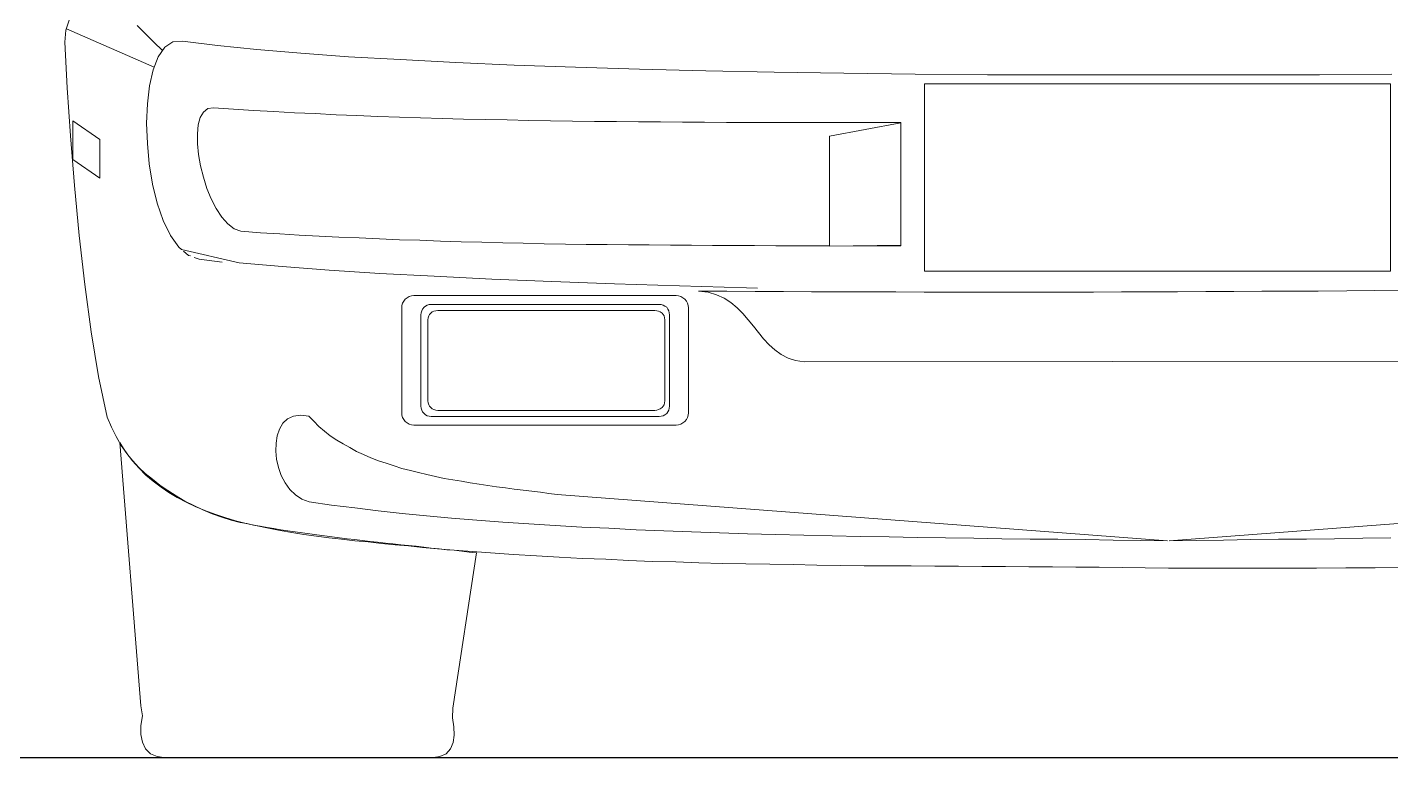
# Model space of a CAD drawing. Header units: millimetres. Extents: x 587797 to 2274247, y 1711 to 439204.
# Drawn here: x 1008812 to 1010694, y 283670 to 284678 of the extents above; entities that cross this region are included whole.
import ezdxf

# ---------------------------------------------------------------- set-up
doc = ezdxf.new("R2010")
doc.units = ezdxf.units.MM
doc.layers.add('finiture', color=7, linetype='Continuous', lineweight=20)

msp = doc.modelspace()

# ---------------------------------------------------------------- linework, layer by layer
msp.add_line((1042868.164, 283669.666, 442.155), (971709.651, 283669.666, 442.155))
at = {"layer": 'finiture'}
for p, q in [((1008870.411, 284689.376, 442.155), (1008865.62, 284674.56, 442.155)), ((1008865.62, 284674.56, 442.155), (1008864.012, 284657.742, 442.155)), ((1008866.408, 284676.168, 442.155), (1008987.362, 284623.303, 442.155)), ((1008964.129, 284680.565, 442.155), (1008974.942, 284669.753, 442.155)), ((1008974.942, 284669.753, 442.155), (1008986.558, 284658.136, 442.155)), ((1008864.012, 284657.742, 442.155), (1008867.622, 284594.87, 442.155)), ((1008986.558, 284658.136, 442.155), (1008999.388, 284645.732, 442.155)), ((1008992.973, 284637.315, 442.155), (1009002.177, 284650.933, 442.155)), ((1009002.177, 284650.933, 442.155), (1009013.4, 284658.136, 442.155)), ((1009013.4, 284658.136, 442.155), (1009026.608, 284659.35, 442.155)), ((1009026.608, 284659.35, 442.155), (1009074.68, 284653.329, 442.155)), ((1009074.68, 284653.329, 442.155), (1009129.136, 284647.734, 442.155)), ((1009129.136, 284647.734, 442.155), (1009189.613, 284642.517, 442.155)), ((1008986.164, 284619.694, 442.155), (1008992.973, 284637.315, 442.155)), ((1009189.613, 284642.517, 442.155), (1009255.701, 284637.709, 442.155)), ((1009255.701, 284637.709, 442.155), (1009326.991, 284633.706, 442.155)), ((1009326.991, 284633.706, 442.155), (1009403.481, 284629.703, 442.155)), ((1009403.481, 284629.703, 442.155), (1009483.991, 284626.109, 442.155)), ((1009483.991, 284626.109, 442.155), (1009568.898, 284623.303, 442.155)), ((1008980.962, 284597.659, 442.155), (1008986.164, 284619.694, 442.155)), ((1009568.898, 284623.303, 442.155), (1009657.005, 284620.498, 442.155)), ((1009657.005, 284620.498, 442.155), (1009748.721, 284618.086, 442.155)), ((1009748.721, 284618.086, 442.155), (1009842.833, 284616.494, 442.155)), ((1009842.833, 284616.494, 442.155), (1009938.947, 284614.887, 442.155)), ((1009938.947, 284614.887, 442.155), (1010037.472, 284613.689, 442.155)), ((1010037.472, 284613.689, 442.155), (1010137.195, 284612.885, 442.155)), ((1010137.195, 284612.885, 442.155), (1010238.132, 284612.491, 442.155)), ((1010238.132, 284612.491, 442.155), (1010339.447, 284612.885, 442.155)), ((1010339.447, 284612.885, 442.155), (1010366.281, 284612.885, 442.155)), ((1010393.115, 284612.885, 442.155), (1010366.281, 284612.885, 442.155)), ((1010494.43, 284612.491, 442.155), (1010393.115, 284612.885, 442.155)), ((1010595.366, 284612.885, 442.155), (1010494.43, 284612.491, 442.155)), ((1010695.089, 284613.689, 442.155), (1010595.366, 284612.885, 442.155)), ((1008867.622, 284594.87, 442.155), (1008872.019, 284528.388, 442.155)), ((1008978.157, 284572.835, 442.155), (1008980.962, 284597.659, 442.155)), ((1010050.286, 284600.229, 442.155), (1010693.482, 284600.229, 442.155)), ((1010050.286, 284341.535, 442.155), (1010050.286, 284600.229, 442.155)), ((1010693.482, 284600.229, 442.155), (1010693.482, 284341.535, 442.155)), ((1008976.959, 284546.009, 442.155), (1008978.157, 284572.835, 442.155)), ((1009048.248, 284543.598, 442.155), (1009051.038, 284553.606, 442.155)), ((1009051.038, 284553.606, 442.155), (1009055.451, 284561.219, 442.155)), ((1009055.451, 284561.219, 442.155), (1009061.457, 284566.026, 442.155)), ((1009061.457, 284566.026, 442.155), (1009069.463, 284567.224, 442.155)), ((1009069.463, 284567.224, 442.155), (1009097.109, 284565.222, 442.155)), ((1009097.109, 284565.222, 442.155), (1009124.739, 284563.63, 442.155)), ((1009124.739, 284563.63, 442.155), (1009152.779, 284562.023, 442.155)), ((1009152.779, 284562.023, 442.155), (1009181.212, 284560.415, 442.155)), ((1009181.212, 284560.415, 442.155), (1009209.646, 284559.217, 442.155)), ((1009209.646, 284559.217, 442.155), (1009238.474, 284557.61, 442.155)), ((1009238.474, 284557.61, 442.155), (1009267.318, 284556.412, 442.155)), ((1009267.318, 284556.412, 442.155), (1009296.145, 284555.214, 442.155)), ((1009296.145, 284555.214, 442.155), (1009325.793, 284554.41, 442.155)), ((1009325.793, 284554.41, 442.155), (1009355.03, 284553.212, 442.155)), ((1009355.03, 284553.212, 442.155), (1009384.662, 284552.408, 442.155)), ((1009384.662, 284552.408, 442.155), (1009414.294, 284551.604, 442.155)), ((1009414.294, 284551.604, 442.155), (1009444.335, 284550.816, 442.155)), ((1009444.335, 284550.816, 442.155), (1009474.376, 284550.406, 442.155)), ((1009474.376, 284550.406, 442.155), (1009504.418, 284549.603, 442.155)), ((1008875.219, 284549.209, 442.155), (1008912.479, 284523.58, 442.155)), ((1008875.219, 284495.556, 442.155), (1008875.219, 284549.209, 442.155)), ((1008978.157, 284517.969, 442.155), (1008976.959, 284546.009, 442.155)), ((1009047.035, 284531.177, 442.155), (1009048.248, 284543.598, 442.155)), ((1009047.035, 284517.56, 442.155), (1009047.035, 284531.177, 442.155)), ((1009504.418, 284549.603, 442.155), (1009534.444, 284549.209, 442.155)), ((1009534.444, 284549.209, 442.155), (1009564.879, 284548.799, 442.155)), ((1009564.879, 284548.799, 442.155), (1009594.92, 284548.405, 442.155)), ((1009594.92, 284548.405, 442.155), (1009625.356, 284548.011, 442.155)), ((1009625.356, 284548.011, 442.155), (1009655.791, 284547.601, 442.155)), ((1009655.791, 284547.601, 442.155), (1009686.243, 284547.601, 442.155)), ((1009686.243, 284547.601, 442.155), (1009716.678, 284547.207, 442.155)), ((1009716.678, 284547.207, 442.155), (1009746.72, 284547.207, 442.155)), ((1009746.72, 284547.207, 442.155), (1009777.155, 284546.797, 442.155)), ((1009777.155, 284546.797, 442.155), (1009807.59, 284546.797, 442.155)), ((1009807.59, 284546.797, 442.155), (1009838.026, 284546.797, 442.155)), ((1009838.026, 284546.797, 442.155), (1009868.067, 284546.797, 442.155)), ((1009868.067, 284546.797, 442.155), (1009898.109, 284546.797, 442.155)), ((1009898.109, 284546.797, 442.155), (1009928.134, 284546.797, 442.155)), ((1010017.849, 284546.403, 442.155), (1009919.324, 284527.978, 442.155)), ((1009928.134, 284546.797, 442.155), (1009958.176, 284546.797, 442.155)), ((1009958.176, 284546.797, 442.155), (1009988.217, 284546.797, 442.155)), ((1009988.217, 284546.797, 442.155), (1010017.849, 284546.797, 442.155)), ((1010017.849, 284546.797, 442.155), (1010017.849, 284376.604, 442.155)), ((1010017.849, 284377.408, 442.155), (1010017.849, 284546.403, 442.155)), ((1008872.019, 284528.388, 442.155), (1008877.63, 284459.904, 442.155)), ((1008912.479, 284523.58, 442.155), (1008912.479, 284469.928, 442.155)), ((1008980.553, 284489.551, 442.155), (1008978.157, 284517.969, 442.155)), ((1009048.642, 284502.759, 442.155), (1009047.035, 284517.56, 442.155)), ((1009919.324, 284527.978, 442.155), (1009919.324, 284376.21, 442.155)), ((1008912.479, 284469.928, 442.155), (1008875.219, 284495.556, 442.155)), ((1009051.448, 284487.14, 442.155), (1009048.642, 284502.759, 442.155)), ((1008985.36, 284461.512, 442.155), (1008980.553, 284489.551, 442.155)), ((1009055.451, 284471.52, 442.155), (1009051.448, 284487.14, 442.155)), ((1008877.63, 284459.904, 442.155), (1008884.029, 284391.026, 442.155)), ((1008991.775, 284435.474, 442.155), (1008985.36, 284461.512, 442.155)), ((1009060.259, 284455.901, 442.155), (1009055.451, 284471.52, 442.155)), ((1009066.264, 284441.494, 442.155), (1009060.259, 284455.901, 442.155)), ((1009073.073, 284427.877, 442.155), (1009066.264, 284441.494, 442.155)), ((1008999.782, 284411.453, 442.155), (1008991.775, 284435.474, 442.155)), ((1009080.686, 284416.26, 442.155), (1009073.073, 284427.877, 442.155)), ((1009009.79, 284391.026, 442.155), (1008999.782, 284411.453, 442.155)), ((1009089.086, 284407.04, 442.155), (1009080.686, 284416.26, 442.155)), ((1009097.897, 284400.231, 442.155), (1009089.086, 284407.04, 442.155)), ((1009107.118, 284396.637, 442.155), (1009097.897, 284400.231, 442.155)), ((1008884.029, 284391.026, 442.155), (1008891.642, 284322.936, 442.155)), ((1009021.407, 284374.603, 442.155), (1009009.79, 284391.026, 442.155)), ((1009133.944, 284394.636, 442.155), (1009107.118, 284396.637, 442.155)), ((1009160.786, 284393.028, 442.155), (1009133.944, 284394.636, 442.155)), ((1009187.612, 284391.42, 442.155), (1009160.786, 284393.028, 442.155)), ((1009215.242, 284389.828, 442.155), (1009187.612, 284391.42, 442.155)), ((1009242.477, 284388.615, 442.155), (1009215.242, 284389.828, 442.155)), ((1009270.123, 284387.417, 442.155), (1009242.477, 284388.615, 442.155)), ((1009298.147, 284386.219, 442.155), (1009270.123, 284387.417, 442.155)), ((1009326.187, 284385.021, 442.155), (1009298.147, 284386.219, 442.155)), ((1009354.226, 284384.217, 442.155), (1009326.187, 284385.021, 442.155)), ((1009382.66, 284383.019, 442.155), (1009354.226, 284384.217, 442.155)), ((1009411.094, 284382.215, 442.155), (1009382.66, 284383.019, 442.155)), ((1009439.528, 284381.412, 442.155), (1009411.094, 284382.215, 442.155)), ((1009468.371, 284380.608, 442.155), (1009439.528, 284381.412, 442.155)), ((1009496.805, 284380.214, 442.155), (1009468.371, 284380.608, 442.155)), ((1009025.016, 284371.403, 442.155), (1009021.407, 284374.603, 442.155)), ((1009104.722, 284352.978, 442.155), (1009025.016, 284371.403, 442.155)), ((1009025.016, 284371.403, 442.155), (1009025.016, 284371.403, 442.155)), ((1009027.821, 284368.992, 442.155), (1009027.821, 284368.992, 442.155)), ((1009034.63, 284363.396, 442.155), (1009027.821, 284368.992, 442.155)), ((1009037.42, 284362.592, 442.155), (1009034.63, 284363.396, 442.155)), ((1009525.633, 284379.41, 442.155), (1009496.805, 284380.214, 442.155)), ((1009554.87, 284379.016, 442.155), (1009525.633, 284379.41, 442.155)), ((1009583.714, 284378.606, 442.155), (1009554.87, 284379.016, 442.155)), ((1009612.542, 284378.212, 442.155), (1009583.714, 284378.606, 442.155)), ((1009641.779, 284377.802, 442.155), (1009612.542, 284378.212, 442.155)), ((1009670.623, 284377.802, 442.155), (1009641.779, 284377.802, 442.155)), ((1009699.861, 284377.408, 442.155), (1009670.623, 284377.802, 442.155)), ((1009729.098, 284377.408, 442.155), (1009699.861, 284377.408, 442.155)), ((1009757.926, 284377.014, 442.155), (1009729.098, 284377.408, 442.155)), ((1009787.164, 284377.014, 442.155), (1009757.926, 284377.014, 442.155)), ((1009815.991, 284377.014, 442.155), (1009787.164, 284377.014, 442.155)), ((1009845.229, 284376.604, 442.155), (1009815.991, 284377.014, 442.155)), ((1009874.072, 284376.604, 442.155), (1009845.229, 284376.604, 442.155)), ((1009902.9, 284376.604, 442.155), (1009874.072, 284376.604, 442.155)), ((1009919.324, 284376.604, 442.155), (1009902.9, 284376.604, 442.155)), ((1009919.324, 284376.21, 442.155), (1010017.849, 284377.408, 442.155)), ((1009952.171, 284376.604, 442.155), (1009952.171, 284376.604, 442.155)), ((1009960.587, 284376.604, 442.155), (1009952.171, 284376.604, 442.155)), ((1009989.415, 284376.604, 442.155), (1009960.587, 284376.604, 442.155)), ((1010017.849, 284376.604, 442.155), (1009989.415, 284376.604, 442.155)), ((1009042.637, 284360.591, 442.155), (1009042.637, 284360.591, 442.155)), ((1009049.446, 284358.179, 442.155), (1009042.637, 284360.591, 442.155)), ((1009081.489, 284354.176, 442.155), (1009049.446, 284358.179, 442.155)), ((1009163.985, 284347.777, 442.155), (1009104.722, 284352.978, 442.155)), ((1009228.875, 284342.969, 442.155), (1009163.985, 284347.777, 442.155)), ((1009298.967, 284338.556, 442.155), (1009228.875, 284342.969, 442.155)), ((1009373.85, 284334.553, 442.155), (1009298.967, 284338.556, 442.155)), ((1009453.146, 284330.549, 442.155), (1009373.85, 284334.553, 442.155)), ((1009536.051, 284327.35, 442.155), (1009453.146, 284330.549, 442.155)), ((1009622.566, 284324.134, 442.155), (1009536.051, 284327.35, 442.155)), ((1009712.281, 284321.345, 442.155), (1009622.566, 284324.134, 442.155)), ((1010693.482, 284341.535, 442.155), (1010050.286, 284341.535, 442.155)), ((1008891.642, 284322.936, 442.155), (1008900.453, 284257.652, 442.155)), ((1009336.605, 284304.921, 442.155), (1009339.411, 284306.513, 442.155)), ((1009339.411, 284306.513, 442.155), (1009342.61, 284307.317, 442.155)), ((1009342.61, 284307.317, 442.155), (1009345.81, 284307.727, 442.155)), ((1009345.81, 284307.727, 442.155), (1009707.867, 284307.727, 442.155)), ((1009707.867, 284307.727, 442.155), (1009711.067, 284307.317, 442.155)), ((1009711.067, 284307.317, 442.155), (1009714.267, 284306.513, 442.155)), ((1009804.785, 284318.539, 442.155), (1009712.281, 284321.345, 442.155)), ((1009714.267, 284306.513, 442.155), (1009717.072, 284304.921, 442.155)), ((1009751.921, 284312.534, 442.155), (1009738.697, 284313.732, 442.155)), ((1009738.697, 284313.732, 442.155), (1009777.549, 284313.732, 442.155)), ((1009763.537, 284308.924, 442.155), (1009751.921, 284312.534, 442.155)), ((1009773.94, 284304.117, 442.155), (1009763.537, 284308.924, 442.155)), ((1009777.549, 284313.732, 442.155), (1009816.795, 284313.322, 442.155)), ((1009820.011, 284318.129, 442.155), (1009804.785, 284318.539, 442.155)), ((1009816.795, 284313.322, 442.155), (1009855.647, 284313.322, 442.155)), ((1009855.647, 284313.322, 442.155), (1009894.499, 284312.928, 442.155)), ((1009894.499, 284312.928, 442.155), (1009933.352, 284312.928, 442.155)), ((1009933.352, 284312.928, 442.155), (1009972.188, 284312.928, 442.155)), ((1009972.188, 284312.928, 442.155), (1010011.04, 284312.928, 442.155)), ((1010011.04, 284312.928, 442.155), (1010049.892, 284312.534, 442.155)), ((1010049.892, 284312.534, 442.155), (1010088.744, 284312.534, 442.155)), ((1010088.744, 284312.534, 442.155), (1010127.99, 284312.534, 442.155)), ((1010127.99, 284312.534, 442.155), (1010166.842, 284312.534, 442.155)), ((1010166.842, 284312.534, 442.155), (1010205.679, 284312.534, 442.155)), ((1010205.679, 284312.534, 442.155), (1010244.531, 284312.534, 442.155)), ((1010244.531, 284312.534, 442.155), (1010283.383, 284312.534, 442.155)), ((1010283.383, 284312.534, 442.155), (1010322.235, 284312.928, 442.155)), ((1010322.235, 284312.928, 442.155), (1010361.072, 284312.928, 442.155)), ((1010361.072, 284312.928, 442.155), (1010399.514, 284312.928, 442.155)), ((1010399.514, 284312.928, 442.155), (1010438.366, 284313.322, 442.155)), ((1010438.366, 284313.322, 442.155), (1010477.202, 284313.322, 442.155)), ((1010477.202, 284313.322, 442.155), (1010516.054, 284313.732, 442.155)), ((1010516.054, 284313.732, 442.155), (1010554.907, 284314.126, 442.155)), ((1010554.907, 284314.126, 442.155), (1010593.759, 284314.126, 442.155)), ((1010593.759, 284314.126, 442.155), (1010633.005, 284314.536, 442.155)), ((1010633.005, 284314.536, 442.155), (1010671.857, 284314.93, 442.155)), ((1010671.857, 284314.93, 442.155), (1010710.693, 284315.324, 442.155)), ((1009328.992, 284290.893, 442.155), (1009329.386, 284294.109, 442.155)), ((1009328.992, 284145.919, 442.155), (1009328.992, 284290.893, 442.155)), ((1009329.386, 284294.109, 442.155), (1009330.19, 284297.308, 442.155)), ((1009330.19, 284297.308, 442.155), (1009331.798, 284300.114, 442.155)), ((1009331.798, 284300.114, 442.155), (1009333.8, 284302.919, 442.155)), ((1009333.8, 284302.919, 442.155), (1009336.605, 284304.921, 442.155)), ((1009355.818, 284284.084, 442.155), (1009356.622, 284286.89, 442.155)), ((1009356.622, 284286.89, 442.155), (1009357.82, 284289.301, 442.155)), ((1009357.82, 284289.301, 442.155), (1009359.838, 284291.697, 442.155)), ((1009359.838, 284291.697, 442.155), (1009361.839, 284293.305, 442.155)), ((1009361.839, 284293.305, 442.155), (1009364.235, 284294.503, 442.155)), ((1009364.235, 284294.503, 442.155), (1009367.041, 284295.307, 442.155)), ((1009367.041, 284295.307, 442.155), (1009369.846, 284295.701, 442.155)), ((1009369.846, 284295.701, 442.155), (1009684.241, 284295.701, 442.155)), ((1009371.044, 284285.298, 442.155), (1009373.44, 284286.496, 442.155)), ((1009373.44, 284286.496, 442.155), (1009376.245, 284286.89, 442.155)), ((1009376.245, 284286.89, 442.155), (1009379.051, 284287.3, 442.155)), ((1009379.051, 284287.3, 442.155), (1009678.22, 284287.3, 442.155)), ((1009678.22, 284287.3, 442.155), (1009681.026, 284286.89, 442.155)), ((1009681.026, 284286.89, 442.155), (1009683.437, 284286.496, 442.155)), ((1009683.437, 284286.496, 442.155), (1009685.833, 284285.298, 442.155)), ((1009684.241, 284295.701, 442.155), (1009687.031, 284295.307, 442.155)), ((1009687.031, 284295.307, 442.155), (1009689.836, 284294.503, 442.155)), ((1009689.836, 284294.503, 442.155), (1009692.248, 284293.305, 442.155)), ((1009692.248, 284293.305, 442.155), (1009694.643, 284291.697, 442.155)), ((1009694.643, 284291.697, 442.155), (1009696.251, 284289.301, 442.155)), ((1009696.251, 284289.301, 442.155), (1009697.449, 284286.89, 442.155)), ((1009697.449, 284286.89, 442.155), (1009698.253, 284284.084, 442.155)), ((1009717.072, 284304.921, 442.155), (1009719.878, 284302.919, 442.155)), ((1009719.878, 284302.919, 442.155), (1009721.879, 284300.114, 442.155)), ((1009721.879, 284300.114, 442.155), (1009723.487, 284297.308, 442.155)), ((1009723.487, 284297.308, 442.155), (1009724.291, 284294.109, 442.155)), ((1009724.291, 284294.109, 442.155), (1009724.685, 284290.893, 442.155)), ((1009724.685, 284290.893, 442.155), (1009724.685, 284145.919, 442.155)), ((1009783.16, 284298.112, 442.155), (1009773.94, 284304.117, 442.155)), ((1009791.971, 284290.893, 442.155), (1009783.16, 284298.112, 442.155)), ((1009799.584, 284282.886, 442.155), (1009791.971, 284290.893, 442.155)), ((1009355.424, 284281.295, 442.155), (1009355.818, 284284.084, 442.155)), ((1009355.424, 284155.124, 442.155), (1009355.424, 284281.295, 442.155)), ((1009365.039, 284274.486, 442.155), (1009365.433, 284277.275, 442.155)), ((1009365.039, 284162.342, 442.155), (1009365.039, 284274.486, 442.155)), ((1009365.433, 284277.275, 442.155), (1009366.237, 284279.687, 442.155)), ((1009366.237, 284279.687, 442.155), (1009367.435, 284281.689, 442.155)), ((1009367.435, 284281.689, 442.155), (1009369.042, 284283.69, 442.155)), ((1009369.042, 284283.69, 442.155), (1009371.044, 284285.298, 442.155)), ((1009685.833, 284285.298, 442.155), (1009688.244, 284283.69, 442.155)), ((1009688.244, 284283.69, 442.155), (1009689.836, 284281.689, 442.155)), ((1009689.836, 284281.689, 442.155), (1009691.05, 284279.687, 442.155)), ((1009691.05, 284279.687, 442.155), (1009691.838, 284277.275, 442.155)), ((1009691.838, 284277.275, 442.155), (1009692.248, 284274.486, 442.155)), ((1009692.248, 284274.486, 442.155), (1009692.248, 284162.342, 442.155)), ((1009698.253, 284284.084, 442.155), (1009698.647, 284281.295, 442.155)), ((1009698.647, 284281.295, 442.155), (1009698.647, 284155.124, 442.155)), ((1009807.181, 284274.486, 442.155), (1009799.584, 284282.886, 442.155)), ((1009814.399, 284265.675, 442.155), (1009807.181, 284274.486, 442.155)), ((1008900.453, 284257.652, 442.155), (1008910.871, 284195.978, 442.155)), ((1009821.208, 284256.864, 442.155), (1009814.399, 284265.675, 442.155)), ((1009828.411, 284248.054, 442.155), (1009821.208, 284256.864, 442.155)), ((1009836.024, 284240.031, 442.155), (1009828.411, 284248.054, 442.155)), ((1009844.031, 284232.828, 442.155), (1009836.024, 284240.031, 442.155)), ((1009852.448, 284226.413, 442.155), (1009844.031, 284232.828, 442.155)), ((1009862.062, 284221.606, 442.155), (1009852.448, 284226.413, 442.155)), ((1009872.465, 284218.012, 442.155), (1009862.062, 284221.606, 442.155)), ((1009884.491, 284216.404, 442.155), (1009872.465, 284218.012, 442.155)), ((1010848.071, 284217.208, 442.155), (1009884.491, 284216.404, 442.155)), ((1008910.871, 284195.978, 442.155), (1008922.487, 284139.914, 442.155)), ((1009355.818, 284152.334, 442.155), (1009355.424, 284155.124, 442.155)), ((1009365.433, 284159.537, 442.155), (1009365.039, 284162.342, 442.155)), ((1009366.237, 284157.125, 442.155), (1009365.433, 284159.537, 442.155)), ((1009367.435, 284155.124, 442.155), (1009366.237, 284157.125, 442.155)), ((1009369.042, 284153.122, 442.155), (1009367.435, 284155.124, 442.155)), ((1009689.836, 284155.124, 442.155), (1009688.244, 284153.122, 442.155)), ((1009691.05, 284157.125, 442.155), (1009689.836, 284155.124, 442.155)), ((1009691.838, 284159.537, 442.155), (1009691.05, 284157.125, 442.155)), ((1009692.248, 284162.342, 442.155), (1009691.838, 284159.537, 442.155)), ((1009698.647, 284155.124, 442.155), (1009698.253, 284152.334, 442.155)), ((1008922.487, 284139.914, 442.155), (1008928.492, 284126.296, 442.155)), ((1009165.183, 284131.497, 442.155), (1009171.598, 284137.502, 442.155)), ((1009171.598, 284137.502, 442.155), (1009179.605, 284141.506, 442.155)), ((1009179.605, 284141.506, 442.155), (1009189.219, 284142.719, 442.155)), ((1009189.219, 284142.719, 442.155), (1009200.836, 284141.506, 442.155)), ((1009200.836, 284141.506, 442.155), (1009207.644, 284134.303, 442.155)), ((1009329.386, 284142.719, 442.155), (1009328.992, 284145.919, 442.155)), ((1009330.19, 284139.504, 442.155), (1009329.386, 284142.719, 442.155)), ((1009331.798, 284136.714, 442.155), (1009330.19, 284139.504, 442.155)), ((1009333.8, 284133.909, 442.155), (1009331.798, 284136.714, 442.155)), ((1009356.622, 284149.528, 442.155), (1009355.818, 284152.334, 442.155)), ((1009357.82, 284147.117, 442.155), (1009356.622, 284149.528, 442.155)), ((1009359.838, 284145.115, 442.155), (1009357.82, 284147.117, 442.155)), ((1009361.839, 284143.113, 442.155), (1009359.838, 284145.115, 442.155)), ((1009364.235, 284141.916, 442.155), (1009361.839, 284143.113, 442.155)), ((1009367.041, 284141.112, 442.155), (1009364.235, 284141.916, 442.155)), ((1009369.846, 284140.718, 442.155), (1009367.041, 284141.112, 442.155)), ((1009371.044, 284151.53, 442.155), (1009369.042, 284153.122, 442.155)), ((1009684.241, 284140.718, 442.155), (1009369.846, 284140.718, 442.155)), ((1009373.44, 284150.332, 442.155), (1009371.044, 284151.53, 442.155)), ((1009376.245, 284149.528, 442.155), (1009373.44, 284150.332, 442.155)), ((1009379.051, 284149.119, 442.155), (1009376.245, 284149.528, 442.155)), ((1009678.22, 284149.119, 442.155), (1009379.051, 284149.119, 442.155)), ((1009681.026, 284149.528, 442.155), (1009678.22, 284149.119, 442.155)), ((1009683.437, 284150.332, 442.155), (1009681.026, 284149.528, 442.155)), ((1009685.833, 284151.53, 442.155), (1009683.437, 284150.332, 442.155)), ((1009687.031, 284141.112, 442.155), (1009684.241, 284140.718, 442.155)), ((1009688.244, 284153.122, 442.155), (1009685.833, 284151.53, 442.155)), ((1009689.836, 284141.916, 442.155), (1009687.031, 284141.112, 442.155)), ((1009692.248, 284143.113, 442.155), (1009689.836, 284141.916, 442.155)), ((1009694.643, 284145.115, 442.155), (1009692.248, 284143.113, 442.155)), ((1009696.251, 284147.117, 442.155), (1009694.643, 284145.115, 442.155)), ((1009697.449, 284149.528, 442.155), (1009696.251, 284147.117, 442.155)), ((1009698.253, 284152.334, 442.155), (1009697.449, 284149.528, 442.155)), ((1009721.879, 284136.714, 442.155), (1009719.878, 284133.909, 442.155)), ((1009723.487, 284139.504, 442.155), (1009721.879, 284136.714, 442.155)), ((1009724.291, 284142.719, 442.155), (1009723.487, 284139.504, 442.155)), ((1009724.685, 284145.919, 442.155), (1009724.291, 284142.719, 442.155)), ((1008928.492, 284126.296, 442.155), (1008934.892, 284113.482, 442.155)), ((1009157.176, 284114.286, 442.155), (1009160.376, 284123.49, 442.155)), ((1009160.376, 284123.49, 442.155), (1009165.183, 284131.497, 442.155)), ((1009207.644, 284134.303, 442.155), (1009214.847, 284127.1, 442.155)), ((1009214.847, 284127.1, 442.155), (1009222.46, 284120.685, 442.155)), ((1009222.46, 284120.685, 442.155), (1009230.467, 284114.286, 442.155)), ((1009336.605, 284131.907, 442.155), (1009333.8, 284133.909, 442.155)), ((1009339.411, 284130.299, 442.155), (1009336.605, 284131.907, 442.155)), ((1009342.61, 284129.495, 442.155), (1009339.411, 284130.299, 442.155)), ((1009345.81, 284129.101, 442.155), (1009342.61, 284129.495, 442.155)), ((1009707.867, 284129.101, 442.155), (1009345.81, 284129.101, 442.155)), ((1009711.067, 284129.495, 442.155), (1009707.867, 284129.101, 442.155)), ((1009714.267, 284130.299, 442.155), (1009711.067, 284129.495, 442.155)), ((1009717.072, 284131.907, 442.155), (1009714.267, 284130.299, 442.155)), ((1009719.878, 284133.909, 442.155), (1009717.072, 284131.907, 442.155)), ((1008934.892, 284113.482, 442.155), (1008941.701, 284101.062, 442.155)), ((1008944.916, 284096.664, 442.155), (1008940.109, 284105.065, 442.155)), ((1008940.109, 284105.065, 442.155), (1008969.134, 283741.365, 442.155)), ((1008941.701, 284101.062, 442.155), (1008949.723, 284089.855, 442.155)), ((1009155.174, 284093.055, 442.155), (1009155.568, 284103.867, 442.155)), ((1009155.568, 284103.867, 442.155), (1009157.176, 284114.286, 442.155)), ((1009230.467, 284114.286, 442.155), (1009239.278, 284108.265, 442.155)), ((1009239.278, 284108.265, 442.155), (1009248.089, 284103.063, 442.155)), ((1009248.089, 284103.063, 442.155), (1009257.309, 284097.862, 442.155)), ((1008950.921, 284087.854, 442.155), (1008944.916, 284096.664, 442.155)), ((1008949.723, 284089.855, 442.155), (1008957.73, 284079.437, 442.155)), ((1008958.124, 284079.437, 442.155), (1008950.921, 284087.854, 442.155)), ((1008957.73, 284079.437, 442.155), (1008966.541, 284069.428, 442.155)), ((1008966.131, 284070.626, 442.155), (1008958.124, 284079.437, 442.155)), ((1009156.372, 284081.833, 442.155), (1009155.174, 284093.055, 442.155)), ((1009159.178, 284070.626, 442.155), (1009156.372, 284081.833, 442.155)), ((1009257.309, 284097.862, 442.155), (1009266.514, 284092.645, 442.155)), ((1009266.514, 284092.645, 442.155), (1009276.522, 284088.248, 442.155)), ((1009276.522, 284088.248, 442.155), (1009286.531, 284083.834, 442.155)), ((1009286.531, 284083.834, 442.155), (1009296.949, 284079.831, 442.155)), ((1009296.949, 284079.831, 442.155), (1009307.762, 284076.237, 442.155)), ((1008974.942, 284062.21, 442.155), (1008966.131, 284070.626, 442.155)), ((1008966.541, 284069.428, 442.155), (1008976.155, 284059.814, 442.155)), ((1008984.966, 284054.203, 442.155), (1008974.942, 284062.21, 442.155)), ((1009162.787, 284059.404, 442.155), (1009159.178, 284070.626, 442.155)), ((1009307.762, 284076.237, 442.155), (1009318.574, 284072.628, 442.155)), ((1009318.574, 284072.628, 442.155), (1009329.386, 284069.019, 442.155)), ((1009329.386, 284069.019, 442.155), (1009341.003, 284066.213, 442.155)), ((1009341.003, 284066.213, 442.155), (1009352.225, 284063.423, 442.155)), ((1009352.225, 284063.423, 442.155), (1009363.841, 284060.618, 442.155)), ((1009363.841, 284060.618, 442.155), (1009375.441, 284057.812, 442.155)), ((1008976.155, 284059.814, 442.155), (1008986.164, 284051.397, 442.155)), ((1008995.369, 284046.196, 442.155), (1008984.966, 284054.203, 442.155)), ((1008986.164, 284051.397, 442.155), (1008996.976, 284043.39, 442.155)), ((1009006.181, 284038.583, 442.155), (1008995.369, 284046.196, 442.155)), ((1008996.976, 284043.39, 442.155), (1009007.789, 284035.778, 442.155)), ((1009168.398, 284049.395, 442.155), (1009162.787, 284059.404, 442.155)), ((1009174.797, 284040.191, 442.155), (1009168.398, 284049.395, 442.155)), ((1009375.441, 284057.812, 442.155), (1009387.468, 284055.401, 442.155)), ((1009387.468, 284055.401, 442.155), (1009399.478, 284053.399, 442.155)), ((1009399.478, 284053.399, 442.155), (1009411.488, 284051.397, 442.155)), ((1009411.488, 284051.397, 442.155), (1009423.514, 284049.395, 442.155)), ((1009423.514, 284049.395, 442.155), (1009435.918, 284047.394, 442.155)), ((1009435.918, 284047.394, 442.155), (1009447.944, 284045.786, 442.155)), ((1009447.944, 284045.786, 442.155), (1009459.955, 284043.784, 442.155)), ((1009459.955, 284043.784, 442.155), (1009472.375, 284042.192, 442.155)), ((1009472.375, 284042.192, 442.155), (1009484.385, 284040.585, 442.155)), ((1009017.797, 284031.38, 442.155), (1009006.181, 284038.583, 442.155)), ((1009007.789, 284035.778, 442.155), (1009019.405, 284028.969, 442.155)), ((1009029.823, 284024.161, 442.155), (1009017.797, 284031.38, 442.155)), ((1009019.405, 284028.969, 442.155), (1009031.825, 284022.569, 442.155)), ((1009042.227, 284017.762, 442.155), (1009029.823, 284024.161, 442.155)), ((1009182.41, 284032.578, 442.155), (1009174.797, 284040.191, 442.155)), ((1009191.221, 284026.573, 442.155), (1009182.41, 284032.578, 442.155)), ((1009201.23, 284022.963, 442.155), (1009191.221, 284026.573, 442.155)), ((1009232.075, 284018.566, 442.155), (1009201.23, 284022.963, 442.155)), ((1009484.385, 284040.585, 442.155), (1009496.395, 284038.993, 442.155)), ((1009496.395, 284038.993, 442.155), (1009508.421, 284037.779, 442.155)), ((1009508.421, 284037.779, 442.155), (1009520.432, 284036.187, 442.155)), ((1009520.432, 284036.187, 442.155), (1009532.048, 284034.58, 442.155)), ((1009532.048, 284034.58, 442.155), (1009543.664, 284032.972, 442.155)), ((1009543.664, 284032.972, 442.155), (1010385.502, 283969.296, 442.155)), ((1011229.751, 284032.972, 442.155), (1010387.898, 283969.296, 442.155)), ((1009031.825, 284022.569, 442.155), (1009044.229, 284016.564, 442.155)), ((1009054.648, 284012.151, 442.155), (1009042.227, 284017.762, 442.155)), ((1009044.229, 284016.564, 442.155), (1009057.453, 284010.953, 442.155)), ((1009067.462, 284006.54, 442.155), (1009054.648, 284012.151, 442.155)), ((1009057.453, 284010.953, 442.155), (1009071.071, 284006.146, 442.155)), ((1009080.686, 284001.733, 442.155), (1009067.462, 284006.54, 442.155)), ((1009071.071, 284006.146, 442.155), (1009085.083, 284001.339, 442.155)), ((1009264.118, 284014.563, 442.155), (1009232.075, 284018.566, 442.155)), ((1009296.555, 284010.543, 442.155), (1009264.118, 284014.563, 442.155)), ((1009329.796, 284006.95, 442.155), (1009296.555, 284010.543, 442.155)), ((1009363.431, 284003.734, 442.155), (1009329.796, 284006.95, 442.155)), ((1009093.5, 283997.729, 442.155), (1009080.686, 284001.733, 442.155)), ((1009085.083, 284001.339, 442.155), (1009099.505, 283996.925, 442.155)), ((1009106.314, 283994.53, 442.155), (1009093.5, 283997.729, 442.155)), ((1009099.505, 283996.925, 442.155), (1009114.321, 283993.332, 442.155)), ((1009115.124, 283992.922, 442.155), (1009106.314, 283994.53, 442.155)), ((1009114.321, 283993.332, 442.155), (1009129.546, 283989.722, 442.155)), ((1009124.329, 283990.92, 442.155), (1009115.124, 283992.922, 442.155)), ((1009133.55, 283989.328, 442.155), (1009124.329, 283990.92, 442.155)), ((1009129.546, 283989.722, 442.155), (1009145.166, 283986.523, 442.155)), ((1009143.164, 283987.721, 442.155), (1009133.55, 283989.328, 442.155)), ((1009152.369, 283986.113, 442.155), (1009143.164, 283987.721, 442.155)), ((1009145.166, 283986.523, 442.155), (1009161.18, 283983.323, 442.155)), ((1009162.377, 283984.521, 442.155), (1009152.369, 283986.113, 442.155)), ((1009397.87, 284000.535, 442.155), (1009363.431, 284003.734, 442.155)), ((1009432.719, 283997.729, 442.155), (1009397.87, 284000.535, 442.155)), ((1009468.371, 283994.924, 442.155), (1009432.719, 283997.729, 442.155)), ((1009504.418, 283992.528, 442.155), (1009468.371, 283994.924, 442.155)), ((1009540.858, 283990.526, 442.155), (1009504.418, 283992.528, 442.155)), ((1009577.709, 283988.115, 442.155), (1009540.858, 283990.526, 442.155)), ((1009614.953, 283986.523, 442.155), (1009577.709, 283988.115, 442.155)), ((1009652.592, 283984.521, 442.155), (1009614.953, 283986.523, 442.155)), ((1009161.18, 283983.323, 442.155), (1009177.603, 283980.518, 442.155)), ((1009171.992, 283982.913, 442.155), (1009162.377, 283984.521, 442.155)), ((1009182.001, 283981.716, 442.155), (1009171.992, 283982.913, 442.155)), ((1009177.603, 283980.518, 442.155), (1009194.027, 283978.106, 442.155)), ((1009192.025, 283980.108, 442.155), (1009182.001, 283981.716, 442.155)), ((1009202.033, 283978.91, 442.155), (1009192.025, 283980.108, 442.155)), ((1009194.027, 283978.106, 442.155), (1009211.238, 283975.71, 442.155)), ((1009212.042, 283977.302, 442.155), (1009202.033, 283978.91, 442.155)), ((1009211.238, 283975.71, 442.155), (1009228.465, 283973.299, 442.155)), ((1009222.46, 283976.104, 442.155), (1009212.042, 283977.302, 442.155)), ((1009232.879, 283974.907, 442.155), (1009222.46, 283976.104, 442.155)), ((1009228.465, 283973.299, 442.155), (1009246.087, 283971.297, 442.155)), ((1009243.281, 283973.299, 442.155), (1009232.879, 283974.907, 442.155)), ((1009253.7, 283972.101, 442.155), (1009243.281, 283973.299, 442.155)), ((1009246.087, 283971.297, 442.155), (1009264.118, 283969.296, 442.155)), ((1009264.118, 283970.903, 442.155), (1009253.7, 283972.101, 442.155)), ((1009274.521, 283969.705, 442.155), (1009264.118, 283970.903, 442.155)), ((1009264.118, 283969.296, 442.155), (1009282.527, 283967.704, 442.155)), ((1009285.333, 283968.492, 442.155), (1009274.521, 283969.705, 442.155)), ((1009282.527, 283967.704, 442.155), (1009300.953, 283965.686, 442.155)), ((1009295.751, 283967.294, 442.155), (1009285.333, 283968.492, 442.155)), ((1009306.564, 283966.096, 442.155), (1009295.751, 283967.294, 442.155)), ((1009690.64, 283982.913, 442.155), (1009652.592, 283984.521, 442.155)), ((1009729.098, 283981.716, 442.155), (1009690.64, 283982.913, 442.155)), ((1009767.54, 283980.108, 442.155), (1009729.098, 283981.716, 442.155)), ((1009805.983, 283978.91, 442.155), (1009767.54, 283980.108, 442.155)), ((1009844.835, 283978.106, 442.155), (1009805.983, 283978.91, 442.155)), ((1009884.081, 283976.908, 442.155), (1009844.835, 283978.106, 442.155)), ((1009922.933, 283976.104, 442.155), (1009884.081, 283976.908, 442.155)), ((1009962.179, 283975.301, 442.155), (1009922.933, 283976.104, 442.155)), ((1010001.425, 283974.513, 442.155), (1009962.179, 283975.301, 442.155)), ((1010040.278, 283973.709, 442.155), (1010001.425, 283974.513, 442.155)), ((1010079.524, 283973.299, 442.155), (1010040.278, 283973.709, 442.155)), ((1010118.376, 283972.905, 442.155), (1010079.524, 283973.299, 442.155)), ((1010157.228, 283972.101, 442.155), (1010118.376, 283972.905, 442.155)), ((1010196.08, 283971.707, 442.155), (1010157.228, 283972.101, 442.155)), ((1010234.522, 283971.297, 442.155), (1010196.08, 283971.707, 442.155)), ((1010272.571, 283970.903, 442.155), (1010234.522, 283971.297, 442.155)), ((1010310.619, 283970.099, 442.155), (1010272.571, 283970.903, 442.155)), ((1010348.257, 283969.705, 442.155), (1010310.619, 283970.099, 442.155)), ((1010385.502, 283969.296, 442.155), (1010348.257, 283969.705, 442.155)), ((1010387.898, 283969.296, 442.155), (1010425.142, 283969.705, 442.155)), ((1010425.142, 283969.705, 442.155), (1010462.796, 283970.099, 442.155)), ((1010462.796, 283970.099, 442.155), (1010500.845, 283970.903, 442.155)), ((1010500.845, 283970.903, 442.155), (1010538.893, 283971.297, 442.155)), ((1010538.893, 283971.297, 442.155), (1010577.335, 283971.707, 442.155)), ((1010577.335, 283971.707, 442.155), (1010616.187, 283972.101, 442.155)), ((1010616.187, 283972.101, 442.155), (1010655.024, 283972.905, 442.155)), ((1010655.024, 283972.905, 442.155), (1010693.876, 283973.299, 442.155)), ((1009300.953, 283965.686, 442.155), (1009319.788, 283963.684, 442.155)), ((1009316.982, 283964.898, 442.155), (1009306.564, 283966.096, 442.155)), ((1009327.794, 283963.684, 442.155), (1009316.982, 283964.898, 442.155)), ((1009319.788, 283963.684, 442.155), (1009338.607, 283962.093, 442.155)), ((1009338.197, 283962.896, 442.155), (1009327.794, 283963.684, 442.155)), ((1009349.009, 283961.683, 442.155), (1009338.197, 283962.896, 442.155)), ((1009338.607, 283962.093, 442.155), (1009357.82, 283960.091, 442.155)), ((1009359.428, 283960.485, 442.155), (1009349.009, 283961.683, 442.155)), ((1009357.82, 283960.091, 442.155), (1009389.059, 283957.285, 442.155)), ((1009369.846, 283959.287, 442.155), (1009359.428, 283960.485, 442.155)), ((1009380.659, 283958.089, 442.155), (1009369.846, 283959.287, 442.155)), ((1009391.061, 283956.875, 442.155), (1009380.659, 283958.089, 442.155)), ((1009389.059, 283957.285, 442.155), (1009420.299, 283954.874, 442.155)), ((1009401.479, 283956.087, 442.155), (1009391.061, 283956.875, 442.155)), ((1009399.698, 283738.15, 442.155), (1009432.325, 283952.478, 442.155)), ((1009411.898, 283954.874, 442.155), (1009401.479, 283956.087, 442.155)), ((1009421.906, 283953.676, 442.155), (1009411.898, 283954.874, 442.155)), ((1009420.299, 283954.874, 442.155), (1009451.538, 283952.478, 442.155)), ((1009432.325, 283952.478, 442.155), (1009421.906, 283953.676, 442.155)), ((1009451.538, 283952.478, 442.155), (1009483.187, 283950.476, 442.155)), ((1009483.187, 283950.476, 442.155), (1009514.82, 283948.475, 442.155)), ((1009514.82, 283948.475, 442.155), (1009546.47, 283946.473, 442.155)), ((1009546.47, 283946.473, 442.155), (1009578.497, 283944.865, 442.155)), ((1009578.497, 283944.865, 442.155), (1009610.54, 283943.667, 442.155)), ((1009610.54, 283943.667, 442.155), (1009642.583, 283942.06, 442.155)), ((1009642.583, 283942.06, 442.155), (1009674.626, 283940.862, 442.155)), ((1009674.626, 283940.862, 442.155), (1009707.064, 283940.058, 442.155)), ((1009707.064, 283940.058, 442.155), (1009739.107, 283938.86, 442.155)), ((1009739.107, 283938.86, 442.155), (1009771.544, 283938.056, 442.155)), ((1009771.544, 283938.056, 442.155), (1009803.981, 283937.252, 442.155)), ((1009803.981, 283937.252, 442.155), (1009836.828, 283936.858, 442.155)), ((1009836.828, 283936.858, 442.155), (1009869.265, 283936.464, 442.155)), ((1009869.265, 283936.464, 442.155), (1009901.702, 283935.66, 442.155)), ((1009901.702, 283935.66, 442.155), (1009934.14, 283935.251, 442.155)), ((1009934.14, 283935.251, 442.155), (1009966.987, 283934.857, 442.155)), ((1009966.987, 283934.857, 442.155), (1009999.424, 283934.857, 442.155)), ((1009999.424, 283934.857, 442.155), (1010031.861, 283934.463, 442.155)), ((1010031.861, 283934.463, 442.155), (1010064.708, 283934.053, 442.155)), ((1010064.708, 283934.053, 442.155), (1010097.145, 283934.053, 442.155)), ((1010097.145, 283934.053, 442.155), (1010129.598, 283933.659, 442.155)), ((1010129.598, 283933.659, 442.155), (1010162.035, 283933.659, 442.155)), ((1010162.035, 283933.659, 442.155), (1010194.472, 283933.249, 442.155)), ((1010194.472, 283933.249, 442.155), (1010226.91, 283933.249, 442.155)), ((1010226.91, 283933.249, 442.155), (1010258.953, 283932.855, 442.155)), ((1010258.953, 283932.855, 442.155), (1010291.39, 283932.855, 442.155)), ((1010291.39, 283932.855, 442.155), (1010323.433, 283932.445, 442.155)), ((1010323.433, 283932.445, 442.155), (1010355.066, 283932.051, 442.155)), ((1010355.066, 283932.051, 442.155), (1010387.094, 283931.657, 442.155)), ((1010387.094, 283931.657, 442.155), (1010428.342, 283931.657, 442.155)), ((1010428.342, 283931.657, 442.155), (1010469.195, 283931.657, 442.155)), ((1010469.195, 283931.657, 442.155), (1010510.049, 283931.657, 442.155)), ((1010510.049, 283931.657, 442.155), (1010550.903, 283931.657, 442.155)), ((1010550.903, 283931.657, 442.155), (1010591.347, 283931.657, 442.155)), ((1010591.347, 283931.657, 442.155), (1010631.807, 283932.051, 442.155)), ((1010631.807, 283932.051, 442.155), (1010672.251, 283932.051, 442.155)), ((1010672.251, 283932.051, 442.155), (1010712.301, 283932.445, 442.155)), ((1008969.134, 283741.365, 442.155), (1008971.234, 283727.338, 442.155)), ((1008971.234, 283727.338, 442.155), (1008969.232, 283714.13, 442.155)), ((1009399.128, 283724.942, 442.155), (1009399.698, 283738.15, 442.155)), ((1009401.13, 283712.522, 442.155), (1009399.128, 283724.942, 442.155)), ((1008969.232, 283714.13, 442.155), (1008969.232, 283701.709, 442.155)), ((1009401.524, 283700.906, 442.155), (1009401.13, 283712.522, 442.155)), ((1008969.232, 283701.709, 442.155), (1008971.234, 283691.291, 442.155)), ((1008971.234, 283691.291, 442.155), (1008975.632, 283682.086, 442.155)), ((1009396.322, 283682.086, 442.155), (1009399.916, 283690.897, 442.155)), ((1009399.916, 283690.897, 442.155), (1009401.524, 283700.906, 442.155)), ((1008975.632, 283682.086, 442.155), (1008982.441, 283675.277, 442.155)), ((1008982.441, 283675.277, 442.155), (1008991.661, 283671.274, 442.155)), ((1008991.661, 283671.274, 442.155), (1009004.081, 283669.666, 442.155)), ((1009004.081, 283669.666, 442.155), (1009369.89, 283669.666, 442.155)), ((1009369.89, 283669.666, 442.155), (1009381.506, 283671.274, 442.155)), ((1009381.506, 283671.274, 442.155), (1009390.317, 283675.277, 442.155)), ((1009390.317, 283675.277, 442.155), (1009396.322, 283682.086, 442.155))]:
    msp.add_line(p, q, dxfattribs=at)

doc.saveas('drawing.dxf')
